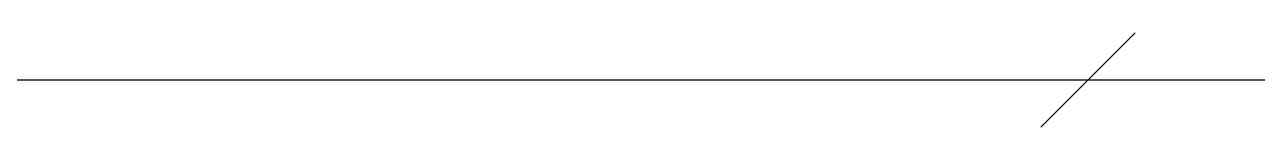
# Model space of a CAD drawing. Header units: metres. Extents: x 493 to 630, y -132 to -15.
# Drawn here: x 528.865 to 529.647, y -79.184 to -79.124 of the extents above; entities that cross this region are included whole.
import ezdxf

# ---------------------------------------------------------------- set-up
doc = ezdxf.new("R2010")
doc.units = ezdxf.units.M
doc.header["$MEASUREMENT"] = 0
doc.header["$PDMODE"] = 3
doc.layers.add('a_cote_50', color=9, linetype='Continuous')
doc.styles.get("Standard").update_dxf_attribs({"font": 'ARIALN.TTF'})
doc.dimstyles.new('50 cote', dxfattribs={"dimtxt": 0.09, "dimasz": 0.06, "dimexe": 0, "dimexo": 0, "dimgap": 0.018, "dimtad": 1, "dimdec": 1, "dimlfac": 100, "dimrnd": 0.5, "dimdsep": 46, "dimtxsty": 'Standard', "dimblk": 'OBLIQUE', "dimcen": 0.00045, "dimclrd": 256, "dimclrt": 4, "dimadec": 1, "dimazin": 0, "dimtfac": 1, "dimtdec": 1, "dimtix": 1, "dimtofl": 0, "dimtmove": 0, "dimatfit": 3, "dimldrblk": 'OBLIQUE', "dimfxl": 0, "dimtolj": 1, "dimtzin": 0, "dimarcsym": 0})

# ---------------------------------------------------------------- blocks, each defined once
blk = doc.blocks.new('_Oblique')
at = {"color": 0, "linetype": 'ByBlock', "lineweight": -2}
blk.add_line((-0.5, -0.5), (0.5, 0.5), dxfattribs=at)
blk = doc.blocks.new('*D1253')
at = {"layer": 'a_cote_50', "lineweight": -2, "ltscale": 0.3}
blk.add_line((-29.6073, -53.43391), (-27.5273, -53.43391), dxfattribs=at)
at = {"layer": 'Defpoints', "color": 0, "ltscale": 0.3}
for p in [(-27.5273, -53.43391), (-29.6073, -53.66936), (-27.5273, -53.66936)]:
    blk.add_point(p, dxfattribs=at)
at = {"layer": 'a_cote_50', "lineweight": -2, "ltscale": 0.3, "xscale": 0.06, "yscale": 0.06, "zscale": 0.06}
for p, rotation in [((-29.6073, -53.43391), 179.9999999999994), ((-27.5273, -53.43391), 359.9999999999994)]:
    blk.add_blockref('_Oblique', p, dxfattribs=dict(at, rotation=rotation))
at = {"layer": 'a_cote_50', "color": 4, "ltscale": 0.3, "insert": (-28.5673, -53.36996), "char_height": 0.09, "attachment_point": 5}
blk.add_mtext('\\A1;208', dxfattribs=at)
blk = doc.blocks.new('*D1254')
at = {"layer": 'a_cote_50', "lineweight": -2, "ltscale": 0.3}
blk.add_line((-27.5273, -53.43391), (-26.6173, -53.43391), dxfattribs=at)
at = {"layer": 'Defpoints', "color": 0, "ltscale": 0.3}
for p in [(-26.6173, -53.43391), (-27.5273, -53.66936), (-26.6173, -53.66936)]:
    blk.add_point(p, dxfattribs=at)
at = {"layer": 'a_cote_50', "lineweight": -2, "ltscale": 0.3, "xscale": 0.06, "yscale": 0.06, "zscale": 0.06}
for p, rotation in [((-27.5273, -53.43391), 179.9999999999994), ((-26.6173, -53.43391), 359.9999999999994)]:
    blk.add_blockref('_Oblique', p, dxfattribs=dict(at, rotation=rotation))
at = {"layer": 'a_cote_50', "color": 4, "ltscale": 0.3, "insert": (-27.0723, -53.36996), "char_height": 0.09, "attachment_point": 5}
blk.add_mtext('\\A1;91', dxfattribs=at)
blk = doc.blocks.new('COTE EXY')
at = {"layer": 'a_cote_50', "ltscale": 0.3}
for base, p1, p2, picture, middle in [((-27.5273, -53.43391), (-29.6073, -53.66936), (-27.5273, -53.66936), '*D1253', (-28.5673, -53.36996)), ((-26.6173, -53.43391), (-27.5273, -53.66936), (-26.6173, -53.66936), '*D1254', (-27.0723, -53.36996))]:
    dim = blk.add_linear_dim(base=base, p1=p1, p2=p2, angle=180, dimstyle='50 cote', override={"dimtmove": 1}, dxfattribs=at)
    dim.commit()
    dim.dimension.update_dxf_attribs({"geometry": picture, "text_midpoint": middle})

msp = doc.modelspace()

# ---------------------------------------------------------------- block references
at = {"layer": 'a_cote_50'}
msp.add_blockref('COTE EXY', (557.06709, -25.72022), dxfattribs=at)

doc.saveas('drawing.dxf')
